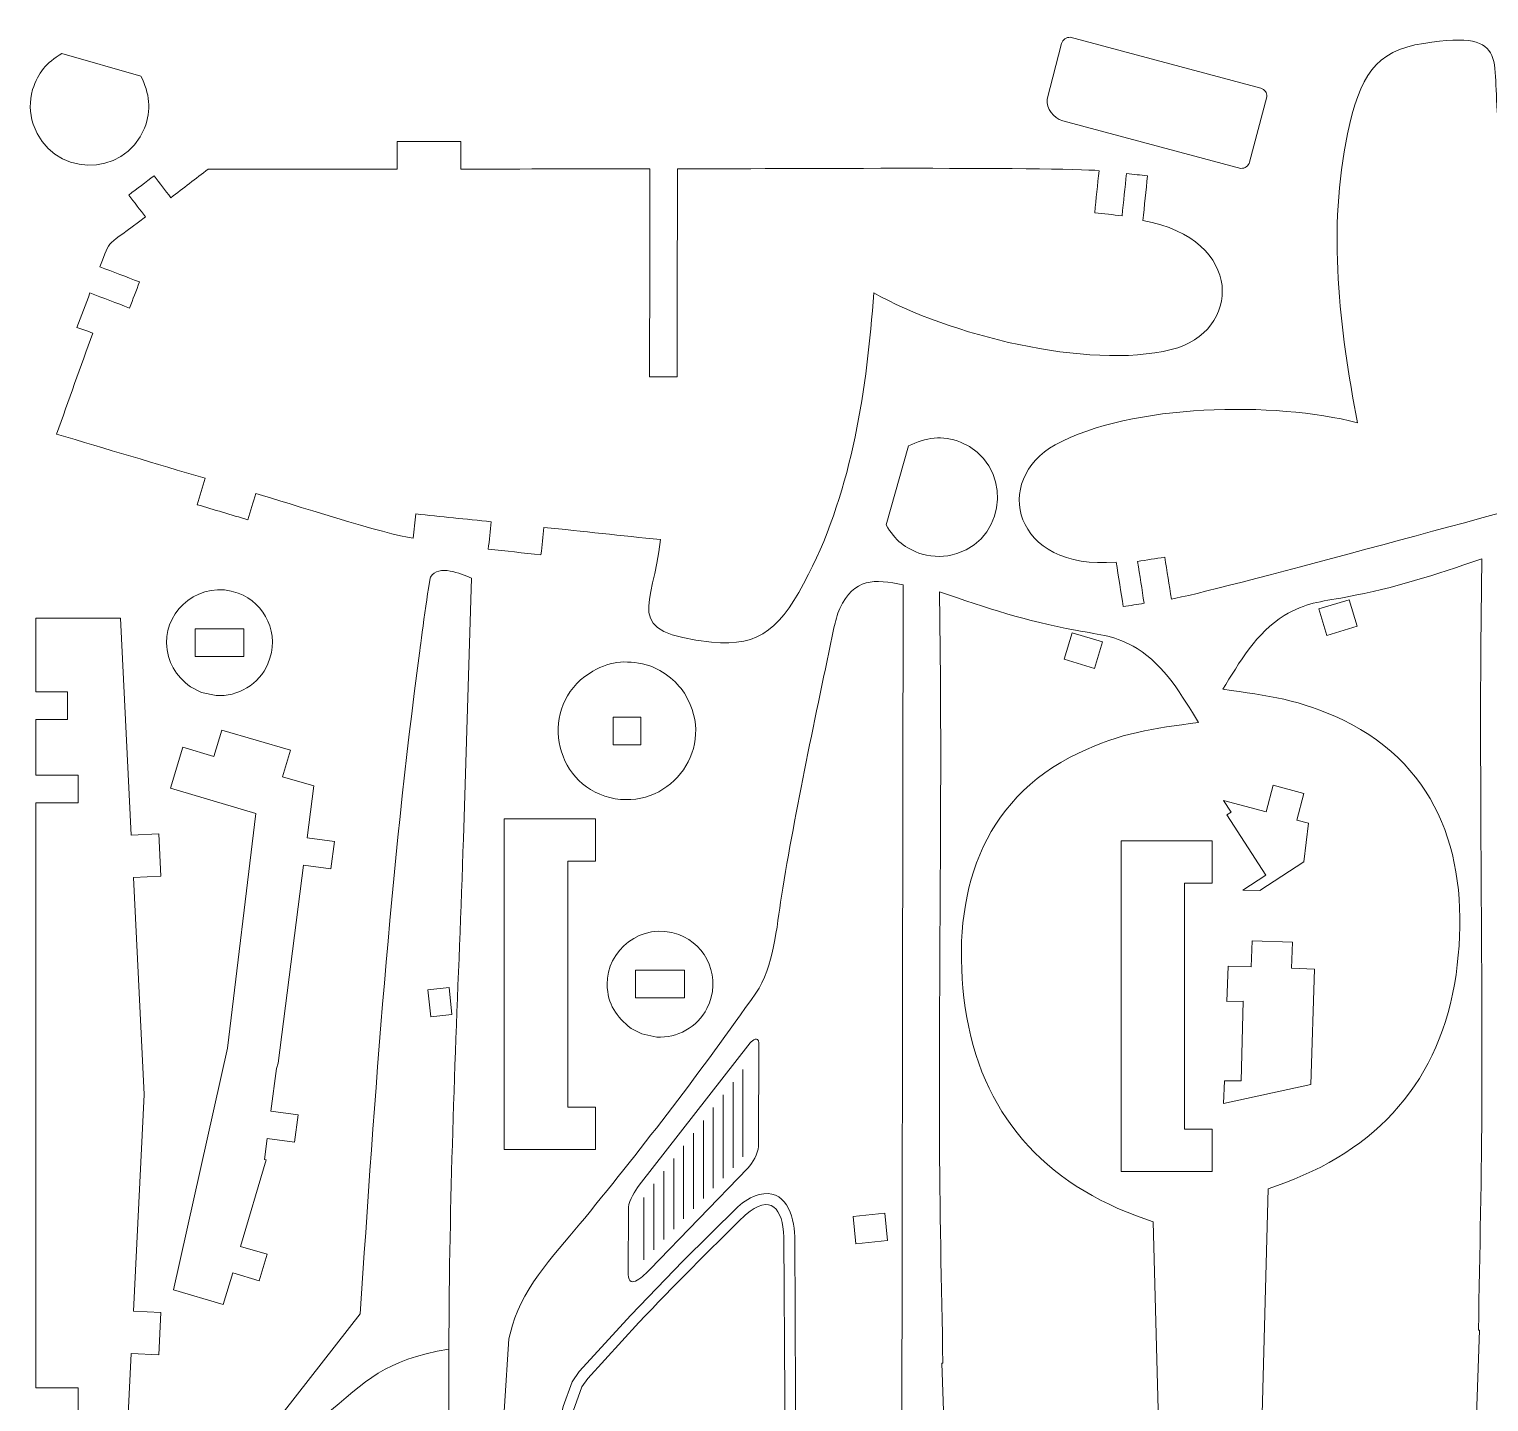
# Model space of a CAD drawing. Header units: centimetres. Extents: x -51 to 93, y -24 to 6.
# Drawn here: x -50.68 to -37.42, y -6.87 to 5.59 of the extents above; entities that cross this region are included whole.
import ezdxf

# ---------------------------------------------------------------- set-up
doc = ezdxf.new("R2010")
doc.units = ezdxf.units.CM
doc.header["$MEASUREMENT"] = 0
doc.layers.add('Camada 1', color=7, linetype='Continuous')

msp = doc.modelspace()

# ---------------------------------------------------------------- linework, layer by layer
at = {"layer": 'Camada 1', "color": 250, "lineweight": 9}
for points, knots in [([(-31.70889, 4.18937), (-31.75972, 4.19354), (-31.81055, 4.19772), (-31.86139, 4.2019), (-31.86139, 4.2019), (-31.83482, 4.52563), (-31.80823, 4.84936), (-31.78166, 5.17309), (-31.78166, 5.17309), (-32.25034, 5.18583), (-32.71903, 5.19858), (-33.1877, 5.21132), (-33.1877, 5.21132), (-33.18544, 5.29465), (-33.18318, 5.37798), (-33.18092, 5.46131), (-33.18092, 5.46131), (-33.34117, 5.46568), (-33.50143, 5.47003), (-33.66169, 5.4744), (-33.66169, 5.4744), (-33.66396, 5.39105), (-33.66622, 5.30772), (-33.66848, 5.22439), (-33.66848, 5.22439), (-33.96697, 5.2325), (-34.92627, 5.28266), (-35.15346, 5.24668), (-35.15346, 5.24668), (-35.14193, 5.17383), (-35.13039, 5.10097), (-35.11885, 5.02812), (-35.11885, 5.02812), (-35.34572, 4.99219), (-35.5726, 4.95625), (-35.79947, 4.92032), (-35.79947, 4.92032), (-35.81251, 5.00266), (-35.82556, 5.085), (-35.8386, 5.16734), (-35.8386, 5.16734), (-35.99695, 5.14226), (-36.1553, 5.11718), (-36.31365, 5.0921), (-36.31365, 5.0921), (-36.3006, 5.00976), (-36.28756, 4.92741), (-36.27452, 4.84508), (-36.27452, 4.84508), (-36.62538, 4.78962), (-36.97624, 4.73415), (-37.32709, 4.67869), (-37.32709, 4.67869), (-37.42416, 5.29156), (-37.18631, 5.58513), (-38.01467, 5.45675), (-38.01467, 5.45675), (-38.46119, 5.38754), (-38.59615, 5.15948), (-38.70667, 4.6349), (-38.70667, 4.6349), (-38.88792, 3.77461), (-38.78215, 2.86439), (-38.61643, 2.01377), (-38.61643, 2.01377), (-39.3658, 2.20588), (-40.67225, 2.18937), (-41.36008, 1.81259), (-41.36008, 1.81259), (-41.93544, 1.49742), (-41.75395, 0.66743), (-40.80757, 0.7483), (-40.80757, 0.7483), (-40.78623, 0.61353), (-40.76488, 0.47875), (-40.74353, 0.34397), (-40.74353, 0.34397), (-40.68019, 0.354), (-40.61685, 0.36403), (-40.55351, 0.37406), (-40.55351, 0.37406), (-40.57358, 0.50074), (-40.59364, 0.62742), (-40.6137, 0.7541), (-40.6137, 0.7541), (-40.53137, 0.76714), (-40.44903, 0.78018), (-40.36668, 0.79322), (-40.36668, 0.79322), (-40.34662, 0.66654), (-40.32656, 0.53987), (-40.30649, 0.41319), (-40.30649, 0.41319), (-39.96189, 0.46777), (-37.17351, 1.23649), (-36.60402, 1.38877), (-36.60402, 1.38877), (-36.76599, 1.9967), (-36.92795, 2.60463), (-37.08993, 3.21254), (-37.08993, 3.21254), (-37.00937, 3.23401), (-36.92881, 3.25548), (-36.84826, 3.27694), (-36.84826, 3.27694), (-36.68633, 2.66917), (-36.52441, 2.0614), (-36.36248, 1.45363), (-36.36248, 1.45363), (-35.80995, 1.60196), (-35.25741, 1.75029), (-34.70488, 1.89862), (-34.70488, 1.89862), (-34.68327, 1.8181), (-34.66166, 1.73759), (-34.64003, 1.65707), (-34.64003, 1.65707), (-34.45423, 1.70695), (-34.26843, 1.75683), (-34.08262, 1.80671), (-34.08262, 1.80671), (-34.10423, 1.88723), (-34.12585, 1.96774), (-34.14747, 2.04826), (-34.14747, 2.04826), (-33.59494, 2.19659), (-33.04241, 2.34492), (-32.48988, 2.49325), (-32.48988, 2.49325), (-32.40264, 2.60608), (-32.31539, 2.71891), (-32.22815, 2.83173), (-32.22815, 2.83173), (-32.1622, 2.78073), (-32.09625, 2.72973), (-32.0303, 2.67874), (-32.0303, 2.67874), (-31.97145, 2.75484), (-31.91261, 2.83094), (-31.85377, 2.90703), (-31.85377, 2.90703), (-31.91972, 2.95803), (-31.98567, 3.00902), (-32.05162, 3.06002), (-32.05162, 3.06002), (-31.76688, 3.42825), (-31.79818, 3.31713), (-31.76887, 3.60481), (-31.76887, 3.60481), (-31.89656, 3.61783), (-32.02425, 3.63084), (-32.15193, 3.64385), (-32.15193, 3.64385), (-32.14326, 3.72796), (-32.1343, 3.81244), (-32.1259, 3.89654), (-32.1259, 3.89654), (-31.99832, 3.88338), (-31.87075, 3.87021), (-31.74317, 3.85705), (-31.74317, 3.85705), (-31.73174, 3.96782), (-31.72031, 4.0786), (-31.70889, 4.18937)], [0, 0, 0, 0, 0.02380952, 0.02380952, 0.02380952, 0.02380952, 0.04761905, 0.04761905, 0.04761905, 0.04761905, 0.07142857, 0.07142857, 0.07142857, 0.07142857, 0.0952381, 0.0952381, 0.0952381, 0.0952381, 0.11904762, 0.11904762, 0.11904762, 0.11904762, 0.14285714, 0.14285714, 0.14285714, 0.14285714, 0.16666667, 0.16666667, 0.16666667, 0.16666667, 0.19047619, 0.19047619, 0.19047619, 0.19047619, 0.21428571, 0.21428571, 0.21428571, 0.21428571, 0.23809524, 0.23809524, 0.23809524, 0.23809524, 0.26190476, 0.26190476, 0.26190476, 0.26190476, 0.28571429, 0.28571429, 0.28571429, 0.28571429, 0.30952381, 0.30952381, 0.30952381, 0.30952381, 0.33333333, 0.33333333, 0.33333333, 0.33333333, 0.35714286, 0.35714286, 0.35714286, 0.35714286, 0.38095238, 0.38095238, 0.38095238, 0.38095238, 0.4047619, 0.4047619, 0.4047619, 0.4047619, 0.42857143, 0.42857143, 0.42857143, 0.42857143, 0.45238095, 0.45238095, 0.45238095, 0.45238095, 0.47619048, 0.47619048, 0.47619048, 0.47619048, 0.5, 0.5, 0.5, 0.5, 0.52380952, 0.52380952, 0.52380952, 0.52380952, 0.54761905, 0.54761905, 0.54761905, 0.54761905, 0.57142857, 0.57142857, 0.57142857, 0.57142857, 0.5952381, 0.5952381, 0.5952381, 0.5952381, 0.61904762, 0.61904762, 0.61904762, 0.61904762, 0.64285714, 0.64285714, 0.64285714, 0.64285714, 0.66666667, 0.66666667, 0.66666667, 0.66666667, 0.69047619, 0.69047619, 0.69047619, 0.69047619, 0.71428571, 0.71428571, 0.71428571, 0.71428571, 0.73809524, 0.73809524, 0.73809524, 0.73809524, 0.76190476, 0.76190476, 0.76190476, 0.76190476, 0.78571429, 0.78571429, 0.78571429, 0.78571429, 0.80952381, 0.80952381, 0.80952381, 0.80952381, 0.83333333, 0.83333333, 0.83333333, 0.83333333, 0.85714286, 0.85714286, 0.85714286, 0.85714286, 0.88095238, 0.88095238, 0.88095238, 0.88095238, 0.9047619, 0.9047619, 0.9047619, 0.9047619, 0.92857143, 0.92857143, 0.92857143, 0.92857143, 0.95238095, 0.95238095, 0.95238095, 0.95238095, 1, 1, 1, 1]), ([(-39.49518, 5.04953), (-39.49518, 5.04953), (-41.22519, 5.51146), (-41.22519, 5.51146), (-41.22519, 5.51146), (-41.2612, 5.51361), (-41.29176, 5.49072), (-41.30325, 5.45519), (-41.30325, 5.45519), (-41.30325, 5.45519), (-41.43437, 4.95075), (-41.43437, 4.95075), (-41.43437, 4.95075), (-41.43976, 4.86032), (-41.3819, 4.78059), (-41.29267, 4.75421), (-41.29267, 4.75421), (-41.29267, 4.75421), (-39.67424, 4.32218), (-39.67424, 4.32218), (-39.67424, 4.32218), (-39.63824, 4.32004), (-39.60767, 4.34294), (-39.59617, 4.37845), (-39.59617, 4.37845), (-39.59617, 4.37845), (-39.4389, 4.97147), (-39.4389, 4.97147), (-39.4389, 4.97147), (-39.43662, 5.00993), (-39.45993, 5.0361), (-39.49518, 5.04953)], [0, 0, 0, 0, 0.11111111, 0.11111111, 0.11111111, 0.11111111, 0.22222222, 0.22222222, 0.22222222, 0.22222222, 0.33333333, 0.33333333, 0.33333333, 0.33333333, 0.44444444, 0.44444444, 0.44444444, 0.44444444, 0.55555556, 0.55555556, 0.55555556, 0.55555556, 0.66666667, 0.66666667, 0.66666667, 0.66666667, 0.77777778, 0.77777778, 0.77777778, 0.77777778, 1, 1, 1, 1]), ([(-50.64655, 5.0367), (-50.592, 5.19529), (-50.52488, 5.27874), (-50.38031, 5.36428), (-50.38031, 5.36428), (-50.38031, 5.36428), (-49.66426, 5.15896), (-49.66426, 5.15896), (-49.66426, 5.15896), (-49.58501, 5.00599), (-49.56429, 4.85217), (-49.62992, 4.68794), (-49.62992, 4.68794), (-49.81487, 4.22514), (-50.48552, 4.24448), (-50.64114, 4.72216), (-50.64114, 4.72216), (-50.67746, 4.83365), (-50.67232, 4.92595), (-50.64655, 5.0367)], [0, 0, 0, 0, 0.16666667, 0.16666667, 0.16666667, 0.16666667, 0.33333333, 0.33333333, 0.33333333, 0.33333333, 0.5, 0.5, 0.5, 0.5, 0.66666667, 0.66666667, 0.66666667, 0.66666667, 1, 1, 1, 1]), ([(-50.2446, 2.87866), (-50.19658, 2.86148), (-50.14856, 2.84428), (-50.10054, 2.82709), (-50.10054, 2.82709), (-50.20999, 2.52127), (-50.31946, 2.21545), (-50.42892, 1.90963), (-50.42892, 1.90963), (-49.9795, 1.77602), (-49.53008, 1.6424), (-49.08068, 1.50879), (-49.08068, 1.50879), (-49.10443, 1.42889), (-49.12818, 1.34897), (-49.15194, 1.26907), (-49.15194, 1.26907), (-48.99827, 1.22338), (-48.8446, 1.17769), (-48.69093, 1.132), (-48.69093, 1.132), (-48.66717, 1.21191), (-48.64341, 1.29182), (-48.61966, 1.37173), (-48.61966, 1.37173), (-48.33345, 1.28664), (-47.41982, 0.9899), (-47.19105, 0.96586), (-47.19105, 0.96586), (-47.18334, 1.03922), (-47.17563, 1.11257), (-47.16792, 1.18593), (-47.16792, 1.18593), (-46.93948, 1.16192), (-46.71103, 1.13791), (-46.48258, 1.1139), (-46.48258, 1.1139), (-46.4913, 1.03099), (-46.50001, 0.94808), (-46.50873, 0.86517), (-46.50873, 0.86517), (-46.34928, 0.84841), (-46.18983, 0.83165), (-46.03039, 0.81489), (-46.03039, 0.81489), (-46.02168, 0.8978), (-46.01296, 0.98072), (-46.00425, 1.06362), (-46.00425, 1.06362), (-45.651, 1.02638), (-45.29773, 0.98915), (-44.94448, 0.95191), (-44.94448, 0.95191), (-45.00934, 0.3348), (-45.31507, 0.1128), (-44.4817, 0.02241), (-44.4817, 0.02241), (-44.03249, -0.02631), (-43.8431, 0.15905), (-43.60058, 0.63715), (-43.60058, 0.63715), (-43.20284, 1.42122), (-43.06943, 2.3278), (-43.00934, 3.19233), (-43.00934, 3.19233), (-42.33523, 2.81282), (-41.06902, 2.49063), (-40.30711, 2.67654), (-40.30711, 2.67654), (-39.66979, 2.83206), (-39.63027, 3.68075), (-40.56533, 3.84757), (-40.56533, 3.84757), (-40.55107, 3.98327), (-40.53681, 4.11898), (-40.52254, 4.2547), (-40.52254, 4.2547), (-40.58632, 4.2614), (-40.6501, 4.2681), (-40.71388, 4.27481), (-40.71388, 4.27481), (-40.72728, 4.14725), (-40.74069, 4.0197), (-40.7541, 3.89215), (-40.7541, 3.89215), (-40.837, 3.90086), (-40.91991, 3.90957), (-41.00283, 3.91829), (-41.00283, 3.91829), (-40.98942, 4.04585), (-40.97601, 4.17339), (-40.96261, 4.30095), (-40.96261, 4.30095), (-41.3096, 4.33742), (-44.20192, 4.31658), (-44.79142, 4.31688), (-44.79142, 4.31688), (-44.79231, 3.68774), (-44.79321, 3.05861), (-44.7941, 2.42949), (-44.7941, 2.42949), (-44.87746, 2.4296), (-44.96084, 2.42972), (-45.0442, 2.42983), (-45.0442, 2.42983), (-45.04331, 3.05881), (-45.04241, 3.68778), (-45.04152, 4.31675), (-45.04152, 4.31675), (-45.61361, 4.31648), (-46.18572, 4.31621), (-46.75781, 4.31594), (-46.75781, 4.31594), (-46.75784, 4.39931), (-46.75788, 4.48267), (-46.75793, 4.56604), (-46.75793, 4.56604), (-46.95031, 4.56595), (-47.14269, 4.56586), (-47.33508, 4.56577), (-47.33508, 4.56577), (-47.33504, 4.48239), (-47.33499, 4.39903), (-47.33496, 4.31566), (-47.33496, 4.31566), (-47.90705, 4.31539), (-48.47914, 4.31512), (-49.05124, 4.31485), (-49.05124, 4.31485), (-49.16471, 4.22845), (-49.27818, 4.14204), (-49.39165, 4.05565), (-49.39165, 4.05565), (-49.44216, 4.12197), (-49.49266, 4.18831), (-49.54316, 4.25463), (-49.54316, 4.25463), (-49.6197, 4.19636), (-49.69624, 4.13808), (-49.77277, 4.07981), (-49.77277, 4.07981), (-49.72226, 4.01348), (-49.67176, 3.94716), (-49.62126, 3.88082), (-49.62126, 3.88082), (-49.99159, 3.59884), (-49.9326, 3.69807), (-50.03537, 3.42778), (-50.03537, 3.42778), (-49.9154, 3.38216), (-49.79543, 3.33654), (-49.67546, 3.29093), (-49.67546, 3.29093), (-49.70561, 3.21193), (-49.73613, 3.13264), (-49.76601, 3.05358), (-49.76601, 3.05358), (-49.88583, 3.09932), (-50.00565, 3.14505), (-50.12548, 3.19079), (-50.12548, 3.19079), (-50.16519, 3.08675), (-50.2049, 2.9827), (-50.2446, 2.87866)], [0, 0, 0, 0, 0.02380952, 0.02380952, 0.02380952, 0.02380952, 0.04761905, 0.04761905, 0.04761905, 0.04761905, 0.07142857, 0.07142857, 0.07142857, 0.07142857, 0.0952381, 0.0952381, 0.0952381, 0.0952381, 0.11904762, 0.11904762, 0.11904762, 0.11904762, 0.14285714, 0.14285714, 0.14285714, 0.14285714, 0.16666667, 0.16666667, 0.16666667, 0.16666667, 0.19047619, 0.19047619, 0.19047619, 0.19047619, 0.21428571, 0.21428571, 0.21428571, 0.21428571, 0.23809524, 0.23809524, 0.23809524, 0.23809524, 0.26190476, 0.26190476, 0.26190476, 0.26190476, 0.28571429, 0.28571429, 0.28571429, 0.28571429, 0.30952381, 0.30952381, 0.30952381, 0.30952381, 0.33333333, 0.33333333, 0.33333333, 0.33333333, 0.35714286, 0.35714286, 0.35714286, 0.35714286, 0.38095238, 0.38095238, 0.38095238, 0.38095238, 0.4047619, 0.4047619, 0.4047619, 0.4047619, 0.42857143, 0.42857143, 0.42857143, 0.42857143, 0.45238095, 0.45238095, 0.45238095, 0.45238095, 0.47619048, 0.47619048, 0.47619048, 0.47619048, 0.5, 0.5, 0.5, 0.5, 0.52380952, 0.52380952, 0.52380952, 0.52380952, 0.54761905, 0.54761905, 0.54761905, 0.54761905, 0.57142857, 0.57142857, 0.57142857, 0.57142857, 0.5952381, 0.5952381, 0.5952381, 0.5952381, 0.61904762, 0.61904762, 0.61904762, 0.61904762, 0.64285714, 0.64285714, 0.64285714, 0.64285714, 0.66666667, 0.66666667, 0.66666667, 0.66666667, 0.69047619, 0.69047619, 0.69047619, 0.69047619, 0.71428571, 0.71428571, 0.71428571, 0.71428571, 0.73809524, 0.73809524, 0.73809524, 0.73809524, 0.76190476, 0.76190476, 0.76190476, 0.76190476, 0.78571429, 0.78571429, 0.78571429, 0.78571429, 0.80952381, 0.80952381, 0.80952381, 0.80952381, 0.83333333, 0.83333333, 0.83333333, 0.83333333, 0.85714286, 0.85714286, 0.85714286, 0.85714286, 0.88095238, 0.88095238, 0.88095238, 0.88095238, 0.9047619, 0.9047619, 0.9047619, 0.9047619, 0.92857143, 0.92857143, 0.92857143, 0.92857143, 0.95238095, 0.95238095, 0.95238095, 0.95238095, 1, 1, 1, 1]), ([(-42.56955, 0.81997), (-42.7282, 0.87453), (-42.81156, 0.94163), (-42.89718, 1.0862), (-42.89718, 1.0862), (-42.89718, 1.0862), (-42.69184, 1.80228), (-42.69184, 1.80228), (-42.69184, 1.80228), (-42.53884, 1.88152), (-42.38505, 1.90223), (-42.22079, 1.8366), (-42.22079, 1.8366), (-41.75802, 1.65171), (-41.77739, 0.98089), (-42.25504, 0.82539), (-42.25504, 0.82539), (-42.36651, 0.7891), (-42.45878, 0.79416), (-42.56955, 0.81997)], [0, 0, 0, 0, 0.16666667, 0.16666667, 0.16666667, 0.16666667, 0.33333333, 0.33333333, 0.33333333, 0.33333333, 0.5, 0.5, 0.5, 0.5, 0.66666667, 0.66666667, 0.66666667, 0.66666667, 1, 1, 1, 1]), ([(-47.6715, -6.07504), (-47.54232, -4.12146), (-47.39548, -2.02354), (-47.13368, -0.07706), (-47.13368, -0.07706), (-47.12371, -0.00293), (-47.04556, 0.59331), (-47.03279, 0.61283), (-47.03279, 0.61283), (-46.95621, 0.72988), (-46.76151, 0.64391), (-46.66228, 0.60341), (-46.66228, 0.60341), (-46.66228, 0.60341), (-46.7343, -1.76452), (-46.7343, -1.76452), (-46.7343, -1.76452), (-46.77865, -3.05358), (-46.84136, -4.33735), (-46.85957, -5.62812), (-46.85957, -5.62812), (-46.85957, -5.62812), (-46.86687, -6.39465), (-46.86687, -6.39465), (-46.86687, -6.39465), (-46.86687, -6.39465), (-46.85646, -13.62888), (-46.85646, -13.62888), (-46.85646, -13.62888), (-46.85646, -13.62888), (-46.84252, -23.40685), (-46.84252, -23.40685), (-46.84252, -23.40685), (-47.09953, -23.46472), (-47.29147, -23.4679), (-47.41694, -23.19379), (-47.41694, -23.19379), (-47.46554, -23.08763), (-47.57141, -22.53446), (-47.59766, -22.40786), (-47.59766, -22.40786), (-47.71901, -21.82261), (-47.85215, -21.17219), (-47.94644, -20.58155), (-47.94644, -20.58155), (-47.99062, -20.30482), (-48.01658, -19.9376), (-48.17884, -19.70276), (-48.17884, -19.70276), (-48.67535, -18.99479), (-49.1853, -18.33129), (-49.73307, -17.66099), (-49.73307, -17.66099), (-49.9595, -17.38391), (-50.28904, -17.04818), (-50.38973, -16.68763), (-50.38973, -16.68763), (-50.38973, -16.68763), (-50.42196, -16.56487), (-50.42196, -16.56487), (-50.42196, -16.56487), (-50.42196, -16.56487), (-50.5403, -14.73018), (-50.5403, -14.73018), (-50.5403, -14.73018), (-50.5403, -14.73018), (-50.59304, -13.9681), (-50.59304, -13.9681), (-50.59304, -13.9681), (-50.61697, -13.52691), (-50.63353, -13.05558), (-50.63682, -12.61396), (-50.63682, -12.61396), (-50.63682, -12.61396), (-50.63714, -9.95293), (-50.63714, -9.95293), (-50.63714, -9.95293), (-50.63317, -9.92194), (-50.62093, -9.86381), (-50.60369, -9.83653), (-50.60369, -9.83653), (-50.60369, -9.83653), (-50.30133, -9.44456), (-50.30133, -9.44456), (-50.30133, -9.44456), (-50.30133, -9.44456), (-47.6715, -6.07504), (-47.6715, -6.07504)], [0, 0, 0, 0, 0.04347826, 0.04347826, 0.04347826, 0.04347826, 0.08695652, 0.08695652, 0.08695652, 0.08695652, 0.13043478, 0.13043478, 0.13043478, 0.13043478, 0.17391304, 0.17391304, 0.17391304, 0.17391304, 0.2173913, 0.2173913, 0.2173913, 0.2173913, 0.26086957, 0.26086957, 0.26086957, 0.26086957, 0.30434783, 0.30434783, 0.30434783, 0.30434783, 0.34782609, 0.34782609, 0.34782609, 0.34782609, 0.39130435, 0.39130435, 0.39130435, 0.39130435, 0.43478261, 0.43478261, 0.43478261, 0.43478261, 0.47826087, 0.47826087, 0.47826087, 0.47826087, 0.52173913, 0.52173913, 0.52173913, 0.52173913, 0.56521739, 0.56521739, 0.56521739, 0.56521739, 0.60869565, 0.60869565, 0.60869565, 0.60869565, 0.65217391, 0.65217391, 0.65217391, 0.65217391, 0.69565217, 0.69565217, 0.69565217, 0.69565217, 0.73913043, 0.73913043, 0.73913043, 0.73913043, 0.7826087, 0.7826087, 0.7826087, 0.7826087, 0.82608696, 0.82608696, 0.82608696, 0.82608696, 0.86956522, 0.86956522, 0.86956522, 0.86956522, 0.91304348, 0.91304348, 0.91304348, 0.91304348, 1, 1, 1, 1]), ([(-37.51003, -6.22313), (-37.51003, -6.22313), (-37.51841, -6.22284), (-37.51841, -6.22284), (-37.51841, -6.22284), (-37.50546, -5.51545), (-37.48921, -4.81267), (-37.48721, -4.10528), (-37.48721, -4.10528), (-37.48338, -2.74361), (-37.50509, -1.37851), (-37.49637, -0.0171), (-37.49637, -0.0171), (-37.49637, -0.0171), (-37.48872, 0.77817), (-37.48872, 0.77817), (-37.48872, 0.77817), (-37.93046, 0.62457), (-38.26043, 0.5185), (-38.72338, 0.43017), (-38.72338, 0.43017), (-38.96697, 0.38369), (-39.0777, 0.38463), (-39.28189, 0.26267), (-39.28189, 0.26267), (-39.5306, 0.11409), (-39.69273, -0.16956), (-39.83985, -0.40656), (-39.83985, -0.40656), (-39.42322, -0.46418), (-39.13835, -0.49786), (-38.7503, -0.68477), (-38.7503, -0.68477), (-37.85305, -1.11697), (-37.60163, -1.97198), (-37.71003, -2.90787), (-37.71003, -2.90787), (-37.82238, -3.87793), (-38.36156, -4.54586), (-39.27517, -4.88521), (-39.27517, -4.88521), (-39.27517, -4.88521), (-39.42646, -4.94058), (-39.42646, -4.94058), (-39.42646, -4.94058), (-39.42646, -4.94058), (-39.70821, -15.49917), (-39.70821, -15.49917), (-39.70821, -15.49917), (-39.41656, -15.61053), (-39.25353, -15.66843), (-39.00234, -15.86834), (-39.00234, -15.86834), (-38.31609, -16.41452), (-38.1607, -17.31157), (-38.30238, -18.13689), (-38.30238, -18.13689), (-38.43305, -18.89809), (-38.84555, -19.35961), (-39.55977, -19.6379), (-39.55977, -19.6379), (-39.55977, -19.6379), (-39.71856, -19.69883), (-39.71856, -19.69883), (-39.71856, -19.69883), (-39.71856, -19.69883), (-39.67932, -22.76459), (-39.67932, -22.76459), (-39.67932, -22.76459), (-39.67932, -22.76459), (-38.10375, -23.22509), (-38.10375, -23.22509), (-38.10375, -23.22509), (-38.10375, -23.22509), (-37.51003, -6.22313), (-37.51003, -6.22313)], [0, 0, 0, 0, 0.05, 0.05, 0.05, 0.05, 0.1, 0.1, 0.1, 0.1, 0.15, 0.15, 0.15, 0.15, 0.2, 0.2, 0.2, 0.2, 0.25, 0.25, 0.25, 0.25, 0.3, 0.3, 0.3, 0.3, 0.35, 0.35, 0.35, 0.35, 0.4, 0.4, 0.4, 0.4, 0.45, 0.45, 0.45, 0.45, 0.5, 0.5, 0.5, 0.5, 0.55, 0.55, 0.55, 0.55, 0.6, 0.6, 0.6, 0.6, 0.65, 0.65, 0.65, 0.65, 0.7, 0.7, 0.7, 0.7, 0.75, 0.75, 0.75, 0.75, 0.8, 0.8, 0.8, 0.8, 0.85, 0.85, 0.85, 0.85, 0.9, 0.9, 0.9, 0.9, 1, 1, 1, 1]), ([(-49.21278, -0.38502), (-49.34653, -0.27636), (-49.42537, -0.16803), (-49.43007, 0.01644), (-49.43007, 0.01644), (-49.43767, 0.31474), (-49.12123, 0.59192), (-48.77857, 0.46682), (-48.77857, 0.46682), (-48.53575, 0.37817), (-48.39539, 0.09175), (-48.50951, -0.17389), (-48.50951, -0.17389), (-48.59052, -0.36246), (-48.78394, -0.4749), (-48.97837, -0.46312), (-48.97837, -0.46312), (-48.97837, -0.46312), (-49.11346, -0.43488), (-49.11346, -0.43488), (-49.11346, -0.43488), (-49.11346, -0.43488), (-49.21278, -0.38502), (-49.21278, -0.38502)], [0, 0, 0, 0, 0.14285714, 0.14285714, 0.14285714, 0.14285714, 0.28571429, 0.28571429, 0.28571429, 0.28571429, 0.42857143, 0.42857143, 0.42857143, 0.42857143, 0.57142857, 0.57142857, 0.57142857, 0.57142857, 0.71428571, 0.71428571, 0.71428571, 0.71428571, 1, 1, 1, 1]), ([(-43.36985, 0.15027), (-43.5333, -0.62803), (-43.72084, -1.49774), (-43.84648, -2.28478), (-43.84648, -2.28478), (-43.89068, -2.56166), (-43.91656, -2.92864), (-44.07888, -3.16358), (-44.07888, -3.16358), (-44.5753, -3.87143), (-45.08543, -4.53518), (-45.63308, -5.20534), (-45.63308, -5.20534), (-45.85901, -5.48181), (-46.18919, -5.81826), (-46.28977, -6.1787), (-46.28977, -6.1787), (-46.28977, -6.1787), (-46.32197, -6.30146), (-46.32197, -6.30146), (-46.32197, -6.30146), (-46.32197, -6.30146), (-46.44034, -8.13615), (-46.44034, -8.13615), (-46.44034, -8.13615), (-46.44034, -8.13615), (-46.49308, -8.89823), (-46.49308, -8.89823), (-46.49308, -8.89823), (-46.517, -9.33933), (-46.53354, -9.81084), (-46.53686, -10.25237), (-46.53686, -10.25237), (-46.53686, -10.25237), (-46.53717, -12.9134), (-46.53717, -12.9134), (-46.53717, -12.9134), (-46.5332, -12.94441), (-46.52095, -13.00251), (-46.50372, -13.02983), (-46.50372, -13.02983), (-46.50372, -13.02983), (-46.20137, -13.42177), (-46.20137, -13.42177), (-46.20137, -13.42177), (-46.20137, -13.42177), (-43.57154, -16.79132), (-43.57154, -16.79132), (-43.57154, -16.79132), (-43.57154, -16.79132), (-43.57106, -16.78996), (-43.57106, -16.78996), (-43.57106, -16.78996), (-43.45604, -18.63453), (-43.30839, -20.60233), (-43.07837, -22.44157), (-43.07837, -22.44157), (-43.05951, -22.59241), (-42.94841, -23.45519), (-42.93276, -23.47916), (-42.93276, -23.47916), (-42.85631, -23.59626), (-42.66136, -23.51022), (-42.56225, -23.46974), (-42.56225, -23.46974), (-42.56225, -23.46974), (-42.6343, -21.10184), (-42.6343, -21.10184), (-42.6343, -21.10184), (-42.67865, -19.81305), (-42.74139, -18.5287), (-42.75957, -17.23821), (-42.75957, -17.23821), (-42.75957, -17.23821), (-42.76684, -16.47171), (-42.76684, -16.47171), (-42.76684, -16.47171), (-42.76684, -16.47171), (-42.75646, -9.23745), (-42.75646, -9.23745), (-42.75646, -9.23745), (-42.75646, -9.23745), (-42.74251, 0.54052), (-42.74251, 0.54052), (-42.74251, 0.54052), (-42.99936, 0.59835), (-43.19152, 0.60159), (-43.31694, 0.32746), (-43.31694, 0.32746), (-43.34266, 0.27124), (-43.35436, 0.20984), (-43.36985, 0.15027)], [0, 0, 0, 0, 0.04166667, 0.04166667, 0.04166667, 0.04166667, 0.08333333, 0.08333333, 0.08333333, 0.08333333, 0.125, 0.125, 0.125, 0.125, 0.16666667, 0.16666667, 0.16666667, 0.16666667, 0.20833333, 0.20833333, 0.20833333, 0.20833333, 0.25, 0.25, 0.25, 0.25, 0.29166667, 0.29166667, 0.29166667, 0.29166667, 0.33333333, 0.33333333, 0.33333333, 0.33333333, 0.375, 0.375, 0.375, 0.375, 0.41666667, 0.41666667, 0.41666667, 0.41666667, 0.45833333, 0.45833333, 0.45833333, 0.45833333, 0.5, 0.5, 0.5, 0.5, 0.54166667, 0.54166667, 0.54166667, 0.54166667, 0.58333333, 0.58333333, 0.58333333, 0.58333333, 0.625, 0.625, 0.625, 0.625, 0.66666667, 0.66666667, 0.66666667, 0.66666667, 0.70833333, 0.70833333, 0.70833333, 0.70833333, 0.75, 0.75, 0.75, 0.75, 0.79166667, 0.79166667, 0.79166667, 0.79166667, 0.83333333, 0.83333333, 0.83333333, 0.83333333, 0.875, 0.875, 0.875, 0.875, 0.91666667, 0.91666667, 0.91666667, 0.91666667, 1, 1, 1, 1]), ([(-42.38941, -6.52314), (-42.38941, -6.52314), (-42.38099, -6.52285), (-42.38099, -6.52285), (-42.38099, -6.52285), (-42.39395, -5.81553), (-42.41022, -5.11261), (-42.41222, -4.40529), (-42.41222, -4.40529), (-42.41606, -3.04366), (-42.39432, -1.67853), (-42.40303, -0.31712), (-42.40303, -0.31712), (-42.40303, -0.31712), (-42.4107, 0.47816), (-42.4107, 0.47816), (-42.4107, 0.47816), (-41.96879, 0.32454), (-41.63917, 0.21854), (-41.17603, 0.13016), (-41.17603, 0.13016), (-40.9324, 0.08367), (-40.82177, 0.08464), (-40.61752, -0.03734), (-40.61752, -0.03734), (-40.36884, -0.18587), (-40.20666, -0.46964), (-40.05956, -0.70657), (-40.05956, -0.70657), (-40.47626, -0.7642), (-40.76098, -0.79783), (-41.14911, -0.98478), (-41.14911, -0.98478), (-42.0463, -1.41693), (-42.29784, -2.27204), (-42.18941, -3.20788), (-42.18941, -3.20788), (-42.07707, -4.1774), (-41.53753, -4.84619), (-40.62424, -5.18519), (-40.62424, -5.18519), (-40.62424, -5.18519), (-40.47294, -5.24059), (-40.47294, -5.24059), (-40.47294, -5.24059), (-40.47294, -5.24059), (-40.19119, -15.79919), (-40.19119, -15.79919), (-40.19119, -15.79919), (-40.48279, -15.91048), (-40.64597, -15.9685), (-40.89707, -16.16835), (-40.89707, -16.16835), (-41.58314, -16.71437), (-41.73891, -17.61174), (-41.59706, -18.4369), (-41.59706, -18.4369), (-41.46619, -19.1982), (-41.05403, -19.6595), (-40.33966, -19.93792), (-40.33966, -19.93792), (-40.33966, -19.93792), (-40.18085, -19.99884), (-40.18085, -19.99884), (-40.18085, -19.99884), (-40.18085, -19.99884), (-40.22009, -23.0646), (-40.22009, -23.0646), (-40.22009, -23.0646), (-40.22009, -23.0646), (-41.79569, -23.52507), (-41.79569, -23.52507), (-41.79569, -23.52507), (-41.79569, -23.52507), (-42.38941, -6.52314), (-42.38941, -6.52314)], [0, 0, 0, 0, 0.05, 0.05, 0.05, 0.05, 0.1, 0.1, 0.1, 0.1, 0.15, 0.15, 0.15, 0.15, 0.2, 0.2, 0.2, 0.2, 0.25, 0.25, 0.25, 0.25, 0.3, 0.3, 0.3, 0.3, 0.35, 0.35, 0.35, 0.35, 0.4, 0.4, 0.4, 0.4, 0.45, 0.45, 0.45, 0.45, 0.5, 0.5, 0.5, 0.5, 0.55, 0.55, 0.55, 0.55, 0.6, 0.6, 0.6, 0.6, 0.65, 0.65, 0.65, 0.65, 0.7, 0.7, 0.7, 0.7, 0.75, 0.75, 0.75, 0.75, 0.8, 0.8, 0.8, 0.8, 0.85, 0.85, 0.85, 0.85, 0.9, 0.9, 0.9, 0.9, 1, 1, 1, 1]), ([(-38.96766, 0.32311), (-38.96766, 0.32311), (-38.69108, 0.40563), (-38.69108, 0.40563), (-38.69108, 0.40563), (-38.69108, 0.40563), (-38.6196, 0.16571), (-38.6196, 0.16571), (-38.6196, 0.16571), (-38.6196, 0.16571), (-38.89613, 0.08318), (-38.89613, 0.08318), (-38.89613, 0.08318), (-38.89613, 0.08318), (-38.96766, 0.32311), (-38.96766, 0.32311)], [0, 0, 0, 0, 0.2, 0.2, 0.2, 0.2, 0.4, 0.4, 0.4, 0.4, 0.6, 0.6, 0.6, 0.6, 1, 1, 1, 1]), ([(-50.23282, -6.99797), (-50.23282, -6.99797), (-50.61757, -6.99797), (-50.61757, -6.99797), (-50.61757, -6.99797), (-50.61757, -6.99797), (-50.61757, -7.45785), (-50.61757, -7.45785), (-50.61757, -7.45785), (-50.61757, -7.45785), (-50.3302, -7.45785), (-50.3302, -7.45785), (-50.3302, -7.45785), (-50.3302, -7.45785), (-50.3302, -7.70794), (-50.3302, -7.70794), (-50.3302, -7.70794), (-50.3302, -7.70794), (-50.61757, -7.70794), (-50.61757, -7.70794), (-50.61757, -7.70794), (-50.61757, -7.70794), (-50.61757, -8.4043), (-50.61757, -8.4043), (-50.61757, -8.4043), (-50.61757, -8.4043), (-49.84807, -8.4043), (-49.84807, -8.4043), (-49.84807, -8.4043), (-49.84807, -8.4043), (-49.75064, -6.43587), (-49.75064, -6.43587), (-49.75064, -6.43587), (-49.75064, -6.43587), (-49.50086, -6.44822), (-49.50086, -6.44822), (-49.50086, -6.44822), (-49.50086, -6.44822), (-49.48184, -6.06395), (-49.48184, -6.06395), (-49.48184, -6.06395), (-49.48184, -6.06395), (-49.73164, -6.0516), (-49.73164, -6.0516), (-49.73164, -6.0516), (-49.73164, -6.0516), (-49.63421, -4.08317), (-49.63421, -4.08317), (-49.63421, -4.08317), (-49.63421, -4.08317), (-49.73164, -2.11476), (-49.73164, -2.11476), (-49.73164, -2.11476), (-49.73164, -2.11476), (-49.48184, -2.10238), (-49.48184, -2.10238), (-49.48184, -2.10238), (-49.48184, -2.10238), (-49.50086, -1.71812), (-49.50086, -1.71812), (-49.50086, -1.71812), (-49.50086, -1.71812), (-49.75064, -1.73047), (-49.75064, -1.73047), (-49.75064, -1.73047), (-49.75064, -1.73047), (-49.84807, 0.23794), (-49.84807, 0.23794), (-49.84807, 0.23794), (-49.84807, 0.23794), (-50.61757, 0.23794), (-50.61757, 0.23794), (-50.61757, 0.23794), (-50.61757, 0.23794), (-50.61757, -0.42924), (-50.61757, -0.42924), (-50.61757, -0.42924), (-50.61757, -0.42924), (-50.33017, -0.42924), (-50.33017, -0.42924), (-50.33017, -0.42924), (-50.33017, -0.42924), (-50.33017, -0.67933), (-50.33017, -0.67933), (-50.33017, -0.67933), (-50.33017, -0.67933), (-50.61757, -0.67933), (-50.61757, -0.67933), (-50.61757, -0.67933), (-50.61757, -0.67933), (-50.61757, -1.18673), (-50.61757, -1.18673), (-50.61757, -1.18673), (-50.61757, -1.18673), (-50.23282, -1.18673), (-50.23282, -1.18673), (-50.23282, -1.18673), (-50.23282, -1.18673), (-50.23282, -1.43682), (-50.23282, -1.43682), (-50.23282, -1.43682), (-50.23282, -1.43682), (-50.61757, -1.43682), (-50.61757, -1.43682), (-50.61757, -1.43682), (-50.61757, -1.43682), (-50.61757, -6.74788), (-50.61757, -6.74788), (-50.61757, -6.74788), (-50.61757, -6.74788), (-50.23282, -6.74788), (-50.23282, -6.74788), (-50.23282, -6.74788), (-50.23282, -6.74788), (-50.23282, -6.99797), (-50.23282, -6.99797)], [0, 0, 0, 0, 0.03333333, 0.03333333, 0.03333333, 0.03333333, 0.06666667, 0.06666667, 0.06666667, 0.06666667, 0.1, 0.1, 0.1, 0.1, 0.13333333, 0.13333333, 0.13333333, 0.13333333, 0.16666667, 0.16666667, 0.16666667, 0.16666667, 0.2, 0.2, 0.2, 0.2, 0.23333333, 0.23333333, 0.23333333, 0.23333333, 0.26666667, 0.26666667, 0.26666667, 0.26666667, 0.3, 0.3, 0.3, 0.3, 0.33333333, 0.33333333, 0.33333333, 0.33333333, 0.36666667, 0.36666667, 0.36666667, 0.36666667, 0.4, 0.4, 0.4, 0.4, 0.43333333, 0.43333333, 0.43333333, 0.43333333, 0.46666667, 0.46666667, 0.46666667, 0.46666667, 0.5, 0.5, 0.5, 0.5, 0.53333333, 0.53333333, 0.53333333, 0.53333333, 0.56666667, 0.56666667, 0.56666667, 0.56666667, 0.6, 0.6, 0.6, 0.6, 0.63333333, 0.63333333, 0.63333333, 0.63333333, 0.66666667, 0.66666667, 0.66666667, 0.66666667, 0.7, 0.7, 0.7, 0.7, 0.73333333, 0.73333333, 0.73333333, 0.73333333, 0.76666667, 0.76666667, 0.76666667, 0.76666667, 0.8, 0.8, 0.8, 0.8, 0.83333333, 0.83333333, 0.83333333, 0.83333333, 0.86666667, 0.86666667, 0.86666667, 0.86666667, 0.9, 0.9, 0.9, 0.9, 0.93333333, 0.93333333, 0.93333333, 0.93333333, 1, 1, 1, 1]), ([(-48.727, 0.14308), (-48.727, 0.14308), (-49.17071, 0.14308), (-49.17071, 0.14308), (-49.17071, 0.14308), (-49.17071, 0.14308), (-49.17071, -0.10826), (-49.17071, -0.10826), (-49.17071, -0.10826), (-49.17071, -0.10826), (-48.727, -0.10826), (-48.727, -0.10826), (-48.727, -0.10826), (-48.727, -0.10826), (-48.727, 0.14308), (-48.727, 0.14308)], [0, 0, 0, 0, 0.2, 0.2, 0.2, 0.2, 0.4, 0.4, 0.4, 0.4, 0.6, 0.6, 0.6, 0.6, 1, 1, 1, 1]), ([(-40.93174, 0.0231), (-40.93174, 0.0231), (-41.20833, 0.10562), (-41.20833, 0.10562), (-41.20833, 0.10562), (-41.20833, 0.10562), (-41.27981, -0.13431), (-41.27981, -0.13431), (-41.27981, -0.13431), (-41.27981, -0.13431), (-41.00328, -0.21681), (-41.00328, -0.21681), (-41.00328, -0.21681), (-41.00328, -0.21681), (-40.93174, 0.0231), (-40.93174, 0.0231)], [0, 0, 0, 0, 0.2, 0.2, 0.2, 0.2, 0.4, 0.4, 0.4, 0.4, 0.6, 0.6, 0.6, 0.6, 1, 1, 1, 1]), ([(-44.72742, -0.44221), (-44.79718, -0.33101), (-44.94551, -0.21564), (-45.07386, -0.18436), (-45.07386, -0.18436), (-45.26902, -0.1368), (-45.41697, -0.14949), (-45.59079, -0.26149), (-45.59079, -0.26149), (-46.05172, -0.55847), (-45.92239, -1.262), (-45.40413, -1.38915), (-45.40413, -1.38915), (-44.88476, -1.51657), (-44.45054, -0.97782), (-44.69559, -0.49954), (-44.69559, -0.49954), (-44.69559, -0.49954), (-44.72742, -0.44221), (-44.72742, -0.44221)], [0, 0, 0, 0, 0.16666667, 0.16666667, 0.16666667, 0.16666667, 0.33333333, 0.33333333, 0.33333333, 0.33333333, 0.5, 0.5, 0.5, 0.5, 0.66666667, 0.66666667, 0.66666667, 0.66666667, 1, 1, 1, 1]), ([(-45.37641, -0.90922), (-45.37641, -0.90922), (-45.12506, -0.90922), (-45.12506, -0.90922), (-45.12506, -0.90922), (-45.12506, -0.90922), (-45.12506, -0.65787), (-45.12506, -0.65787), (-45.12506, -0.65787), (-45.12506, -0.65787), (-45.37641, -0.65787), (-45.37641, -0.65787), (-45.37641, -0.65787), (-45.37641, -0.65787), (-45.37641, -0.90922), (-45.37641, -0.90922)], [0, 0, 0, 0, 0.2, 0.2, 0.2, 0.2, 0.4, 0.4, 0.4, 0.4, 0.6, 0.6, 0.6, 0.6, 1, 1, 1, 1]), ([(-48.82921, -5.70297), (-48.82921, -5.70297), (-48.9153, -5.99051), (-48.9153, -5.99051), (-48.9153, -5.99051), (-48.9153, -5.99051), (-49.36595, -5.85745), (-49.36595, -5.85745), (-49.36595, -5.85745), (-49.36595, -5.85745), (-48.87764, -3.66297), (-48.87764, -3.66297), (-48.87764, -3.66297), (-48.87764, -3.66297), (-48.62038, -1.53299), (-48.62038, -1.53299), (-48.62038, -1.53299), (-48.62038, -1.53299), (-49.39323, -1.3048), (-49.39323, -1.3048), (-49.39323, -1.3048), (-49.39323, -1.3048), (-49.28319, -0.93213), (-49.28319, -0.93213), (-49.28319, -0.93213), (-49.28319, -0.93213), (-49.00014, -1.0157), (-49.00014, -1.0157), (-49.00014, -1.0157), (-49.00014, -1.0157), (-48.92932, -0.77585), (-48.92932, -0.77585), (-48.92932, -0.77585), (-48.92932, -0.77585), (-48.30587, -0.95993), (-48.30587, -0.95993), (-48.30587, -0.95993), (-48.30587, -0.95993), (-48.37669, -1.19978), (-48.37669, -1.19978), (-48.37669, -1.19978), (-48.37669, -1.19978), (-48.09361, -1.28336), (-48.09361, -1.28336), (-48.09361, -1.28336), (-48.09361, -1.28336), (-48.15422, -1.75577), (-48.15422, -1.75577), (-48.15422, -1.75577), (-48.15422, -1.75577), (-47.90619, -1.78761), (-47.90619, -1.78761), (-47.90619, -1.78761), (-47.90619, -1.78761), (-47.93801, -2.03567), (-47.93801, -2.03567), (-47.93801, -2.03567), (-47.93801, -2.03567), (-48.18606, -2.00383), (-48.18606, -2.00383), (-48.18606, -2.00383), (-48.18606, -2.00383), (-48.4164, -3.79915), (-48.4164, -3.79915), (-48.4164, -3.79915), (-48.4164, -3.79915), (-48.43121, -3.84932), (-48.43121, -3.84932), (-48.43121, -3.84932), (-48.43121, -3.84932), (-48.48237, -4.23533), (-48.48237, -4.23533), (-48.48237, -4.23533), (-48.48237, -4.23533), (-48.23446, -4.26819), (-48.23446, -4.26819), (-48.23446, -4.26819), (-48.23446, -4.26819), (-48.2673, -4.51611), (-48.2673, -4.51611), (-48.2673, -4.51611), (-48.2673, -4.51611), (-48.51523, -4.48324), (-48.51523, -4.48324), (-48.51523, -4.48324), (-48.51523, -4.48324), (-48.54049, -4.67393), (-48.54049, -4.67393), (-48.54049, -4.67393), (-48.54049, -4.67393), (-48.52659, -4.67803), (-48.52659, -4.67803), (-48.52659, -4.67803), (-48.52659, -4.67803), (-48.75839, -5.46312), (-48.75839, -5.46312), (-48.75839, -5.46312), (-48.75839, -5.46312), (-48.51734, -5.53429), (-48.51734, -5.53429), (-48.51734, -5.53429), (-48.51734, -5.53429), (-48.58816, -5.77414), (-48.58816, -5.77414), (-48.58816, -5.77414), (-48.58816, -5.77414), (-48.82921, -5.70297), (-48.82921, -5.70297)], [0, 0, 0, 0, 0.03571429, 0.03571429, 0.03571429, 0.03571429, 0.07142857, 0.07142857, 0.07142857, 0.07142857, 0.10714286, 0.10714286, 0.10714286, 0.10714286, 0.14285714, 0.14285714, 0.14285714, 0.14285714, 0.17857143, 0.17857143, 0.17857143, 0.17857143, 0.21428571, 0.21428571, 0.21428571, 0.21428571, 0.25, 0.25, 0.25, 0.25, 0.28571429, 0.28571429, 0.28571429, 0.28571429, 0.32142857, 0.32142857, 0.32142857, 0.32142857, 0.35714286, 0.35714286, 0.35714286, 0.35714286, 0.39285714, 0.39285714, 0.39285714, 0.39285714, 0.42857143, 0.42857143, 0.42857143, 0.42857143, 0.46428571, 0.46428571, 0.46428571, 0.46428571, 0.5, 0.5, 0.5, 0.5, 0.53571429, 0.53571429, 0.53571429, 0.53571429, 0.57142857, 0.57142857, 0.57142857, 0.57142857, 0.60714286, 0.60714286, 0.60714286, 0.60714286, 0.64285714, 0.64285714, 0.64285714, 0.64285714, 0.67857143, 0.67857143, 0.67857143, 0.67857143, 0.71428571, 0.71428571, 0.71428571, 0.71428571, 0.75, 0.75, 0.75, 0.75, 0.78571429, 0.78571429, 0.78571429, 0.78571429, 0.82142857, 0.82142857, 0.82142857, 0.82142857, 0.85714286, 0.85714286, 0.85714286, 0.85714286, 0.89285714, 0.89285714, 0.89285714, 0.89285714, 0.92857143, 0.92857143, 0.92857143, 0.92857143, 1, 1, 1, 1]), ([(-39.76308, -1.52214), (-39.76308, -1.52214), (-39.80179, -1.54728), (-39.80179, -1.54728), (-39.80179, -1.54728), (-39.80179, -1.54728), (-39.44795, -2.09214), (-39.44795, -2.09214), (-39.44795, -2.09214), (-39.44795, -2.09214), (-39.65767, -2.22833), (-39.65767, -2.22833), (-39.65767, -2.22833), (-39.65767, -2.22833), (-39.5039, -2.23401), (-39.5039, -2.23401), (-39.5039, -2.23401), (-39.5039, -2.23401), (-39.10271, -1.97348), (-39.10271, -1.97348), (-39.10271, -1.97348), (-39.10271, -1.97348), (-39.05997, -1.62258), (-39.05997, -1.62258), (-39.05997, -1.62258), (-39.05997, -1.62258), (-39.16733, -1.59385), (-39.16733, -1.59385), (-39.16733, -1.59385), (-39.16733, -1.59385), (-39.10264, -1.35226), (-39.10264, -1.35226), (-39.10264, -1.35226), (-39.10264, -1.35226), (-39.38137, -1.27766), (-39.38137, -1.27766), (-39.38137, -1.27766), (-39.38137, -1.27766), (-39.44605, -1.5192), (-39.44605, -1.5192), (-39.44605, -1.5192), (-39.44605, -1.5192), (-39.8321, -1.41586), (-39.8321, -1.41586), (-39.8321, -1.41586), (-39.8321, -1.41586), (-39.76308, -1.52214), (-39.76308, -1.52214)], [0, 0, 0, 0, 0.07692308, 0.07692308, 0.07692308, 0.07692308, 0.15384615, 0.15384615, 0.15384615, 0.15384615, 0.23076923, 0.23076923, 0.23076923, 0.23076923, 0.30769231, 0.30769231, 0.30769231, 0.30769231, 0.38461538, 0.38461538, 0.38461538, 0.38461538, 0.46153846, 0.46153846, 0.46153846, 0.46153846, 0.53846154, 0.53846154, 0.53846154, 0.53846154, 0.61538462, 0.61538462, 0.61538462, 0.61538462, 0.69230769, 0.69230769, 0.69230769, 0.69230769, 0.76923077, 0.76923077, 0.76923077, 0.76923077, 0.84615385, 0.84615385, 0.84615385, 0.84615385, 1, 1, 1, 1]), ([(-45.53611, -1.96742), (-45.53611, -1.96742), (-45.7862, -1.96742), (-45.7862, -1.96742), (-45.7862, -1.96742), (-45.7862, -1.96742), (-45.7862, -4.19895), (-45.7862, -4.19895), (-45.7862, -4.19895), (-45.7862, -4.19895), (-45.53611, -4.19895), (-45.53611, -4.19895), (-45.53611, -4.19895), (-45.53611, -4.19895), (-45.53611, -4.5837), (-45.53611, -4.5837), (-45.53611, -4.5837), (-45.53611, -4.5837), (-46.36331, -4.5837), (-46.36331, -4.5837), (-46.36331, -4.5837), (-46.36331, -4.5837), (-46.36331, -1.58267), (-46.36331, -1.58267), (-46.36331, -1.58267), (-46.36331, -1.58267), (-45.53611, -1.58267), (-45.53611, -1.58267), (-45.53611, -1.58267), (-45.53611, -1.58267), (-45.53611, -1.96742), (-45.53611, -1.96742)], [0, 0, 0, 0, 0.11111111, 0.11111111, 0.11111111, 0.11111111, 0.22222222, 0.22222222, 0.22222222, 0.22222222, 0.33333333, 0.33333333, 0.33333333, 0.33333333, 0.44444444, 0.44444444, 0.44444444, 0.44444444, 0.55555556, 0.55555556, 0.55555556, 0.55555556, 0.66666667, 0.66666667, 0.66666667, 0.66666667, 0.77777778, 0.77777778, 0.77777778, 0.77777778, 1, 1, 1, 1]), ([(-39.93611, -2.16742), (-39.93611, -2.16742), (-40.1862, -2.16742), (-40.1862, -2.16742), (-40.1862, -2.16742), (-40.1862, -2.16742), (-40.1862, -4.39895), (-40.1862, -4.39895), (-40.1862, -4.39895), (-40.1862, -4.39895), (-39.93611, -4.39895), (-39.93611, -4.39895), (-39.93611, -4.39895), (-39.93611, -4.39895), (-39.93611, -4.7837), (-39.93611, -4.7837), (-39.93611, -4.7837), (-39.93611, -4.7837), (-40.76331, -4.7837), (-40.76331, -4.7837), (-40.76331, -4.7837), (-40.76331, -4.7837), (-40.76331, -1.78267), (-40.76331, -1.78267), (-40.76331, -1.78267), (-40.76331, -1.78267), (-39.93611, -1.78267), (-39.93611, -1.78267), (-39.93611, -1.78267), (-39.93611, -1.78267), (-39.93611, -2.16742), (-39.93611, -2.16742)], [0, 0, 0, 0, 0.11111111, 0.11111111, 0.11111111, 0.11111111, 0.22222222, 0.22222222, 0.22222222, 0.22222222, 0.33333333, 0.33333333, 0.33333333, 0.33333333, 0.44444444, 0.44444444, 0.44444444, 0.44444444, 0.55555556, 0.55555556, 0.55555556, 0.55555556, 0.66666667, 0.66666667, 0.66666667, 0.66666667, 0.77777778, 0.77777778, 0.77777778, 0.77777778, 1, 1, 1, 1]), ([(-45.2128, -3.48504), (-45.34671, -3.37625), (-45.42527, -3.26823), (-45.43009, -3.08358), (-45.43009, -3.08358), (-45.43786, -2.78562), (-45.12142, -2.50802), (-44.77862, -2.6332), (-44.77862, -2.6332), (-44.52439, -2.72604), (-44.38557, -3.033), (-44.52363, -3.30398), (-44.52363, -3.30398), (-44.61031, -3.47412), (-44.79634, -3.57417), (-44.9784, -3.56314), (-44.9784, -3.56314), (-44.9784, -3.56314), (-45.11351, -3.5349), (-45.11351, -3.5349), (-45.11351, -3.5349), (-45.11351, -3.5349), (-45.2128, -3.48504), (-45.2128, -3.48504)], [0, 0, 0, 0, 0.14285714, 0.14285714, 0.14285714, 0.14285714, 0.28571429, 0.28571429, 0.28571429, 0.28571429, 0.42857143, 0.42857143, 0.42857143, 0.42857143, 0.57142857, 0.57142857, 0.57142857, 0.57142857, 0.71428571, 0.71428571, 0.71428571, 0.71428571, 1, 1, 1, 1]), ([(-39.65443, -3.2376), (-39.65443, -3.2376), (-39.67334, -3.95994), (-39.67334, -3.95994), (-39.67334, -3.95994), (-39.67334, -3.95994), (-39.82541, -3.96114), (-39.82541, -3.96114), (-39.82541, -3.96114), (-39.82541, -3.96114), (-39.83236, -4.16743), (-39.83236, -4.16743), (-39.83236, -4.16743), (-39.83236, -4.16743), (-39.04083, -3.9934), (-39.04083, -3.9934), (-39.04083, -3.9934), (-39.04083, -3.9934), (-39.00595, -2.94552), (-39.00595, -2.94552), (-39.00595, -2.94552), (-39.00595, -2.94552), (-39.2152, -2.93866), (-39.2152, -2.93866), (-39.2152, -2.93866), (-39.2152, -2.93866), (-39.20738, -2.70026), (-39.20738, -2.70026), (-39.20738, -2.70026), (-39.20738, -2.70026), (-39.57349, -2.68823), (-39.57349, -2.68823), (-39.57349, -2.68823), (-39.57349, -2.68823), (-39.58131, -2.92663), (-39.58131, -2.92663), (-39.58131, -2.92663), (-39.58131, -2.92663), (-39.79055, -2.91975), (-39.79055, -2.91975), (-39.79055, -2.91975), (-39.79055, -2.91975), (-39.80128, -3.24066), (-39.80128, -3.24066), (-39.80128, -3.24066), (-39.80128, -3.24066), (-39.65443, -3.2376), (-39.65443, -3.2376)], [0, 0, 0, 0, 0.07692308, 0.07692308, 0.07692308, 0.07692308, 0.15384615, 0.15384615, 0.15384615, 0.15384615, 0.23076923, 0.23076923, 0.23076923, 0.23076923, 0.30769231, 0.30769231, 0.30769231, 0.30769231, 0.38461538, 0.38461538, 0.38461538, 0.38461538, 0.46153846, 0.46153846, 0.46153846, 0.46153846, 0.53846154, 0.53846154, 0.53846154, 0.53846154, 0.61538462, 0.61538462, 0.61538462, 0.61538462, 0.69230769, 0.69230769, 0.69230769, 0.69230769, 0.76923077, 0.76923077, 0.76923077, 0.76923077, 0.84615385, 0.84615385, 0.84615385, 0.84615385, 1, 1, 1, 1]), ([(-44.72702, -2.95694), (-44.72702, -2.95694), (-45.17073, -2.95694), (-45.17073, -2.95694), (-45.17073, -2.95694), (-45.17073, -2.95694), (-45.17073, -3.20828), (-45.17073, -3.20828), (-45.17073, -3.20828), (-45.17073, -3.20828), (-44.72702, -3.20828), (-44.72702, -3.20828), (-44.72702, -3.20828), (-44.72702, -3.20828), (-44.72702, -2.95694), (-44.72702, -2.95694)], [0, 0, 0, 0, 0.2, 0.2, 0.2, 0.2, 0.4, 0.4, 0.4, 0.4, 0.6, 0.6, 0.6, 0.6, 1, 1, 1, 1]), ([(-46.83986, -3.35768), (-46.83986, -3.35768), (-46.86491, -3.11243), (-46.86491, -3.11243), (-46.86491, -3.11243), (-46.86491, -3.11243), (-47.05866, -3.13428), (-47.05866, -3.13428), (-47.05866, -3.13428), (-47.05866, -3.13428), (-47.03145, -3.37921), (-47.03145, -3.37921), (-47.03145, -3.37921), (-47.03145, -3.37921), (-46.83986, -3.35768), (-46.83986, -3.35768)], [0, 0, 0, 0, 0.2, 0.2, 0.2, 0.2, 0.4, 0.4, 0.4, 0.4, 0.6, 0.6, 0.6, 0.6, 1, 1, 1, 1]), ([(-44.17381, -5.17528), (-44.50478, -5.50216), (-44.82194, -5.81507), (-45.14142, -6.15485), (-45.14142, -6.15485), (-45.14142, -6.15485), (-45.60575, -6.66057), (-45.60575, -6.66057), (-45.60575, -6.66057), (-45.60575, -6.66057), (-45.65983, -6.73875), (-45.65983, -6.73875), (-45.65983, -6.73875), (-45.65983, -6.73875), (-45.7385, -6.95966), (-45.7385, -6.95966), (-45.7385, -6.95966), (-45.87569, -7.47456), (-45.9195, -8.36499), (-45.9138, -8.89136), (-45.9138, -8.89136), (-45.91289, -8.97526), (-45.90167, -9.04457), (-45.78322, -9.05511), (-45.78322, -9.05511), (-45.78322, -9.05511), (-43.98809, -9.11387), (-43.98809, -9.11387), (-43.98809, -9.11387), (-43.86339, -9.11923), (-43.83988, -9.1429), (-43.82092, -8.85616), (-43.82092, -8.85616), (-43.82092, -8.85616), (-43.81111, -8.2774), (-43.81111, -8.2774), (-43.81111, -8.2774), (-43.81111, -8.2774), (-43.81707, -6.82654), (-43.81707, -6.82654), (-43.81707, -6.82654), (-43.81707, -6.82654), (-43.82468, -5.37797), (-43.82468, -5.37797), (-43.82468, -5.37797), (-43.83355, -5.11658), (-43.94473, -4.98217), (-44.17381, -5.17528)], [0, 0, 0, 0, 0.07692308, 0.07692308, 0.07692308, 0.07692308, 0.15384615, 0.15384615, 0.15384615, 0.15384615, 0.23076923, 0.23076923, 0.23076923, 0.23076923, 0.30769231, 0.30769231, 0.30769231, 0.30769231, 0.38461538, 0.38461538, 0.38461538, 0.38461538, 0.46153846, 0.46153846, 0.46153846, 0.46153846, 0.53846154, 0.53846154, 0.53846154, 0.53846154, 0.61538462, 0.61538462, 0.61538462, 0.61538462, 0.69230769, 0.69230769, 0.69230769, 0.69230769, 0.76923077, 0.76923077, 0.76923077, 0.76923077, 0.84615385, 0.84615385, 0.84615385, 0.84615385, 1, 1, 1, 1]), ([(-43.19634, -5.19014), (-43.19634, -5.19014), (-43.17099, -5.4392), (-43.17099, -5.4392), (-43.17099, -5.4392), (-43.17099, -5.4392), (-42.88427, -5.41008), (-42.88427, -5.41008), (-42.88427, -5.41008), (-42.88427, -5.41008), (-42.90943, -5.16056), (-42.90943, -5.16056), (-42.90943, -5.16056), (-42.90943, -5.16056), (-43.19634, -5.19014), (-43.19634, -5.19014)], [0, 0, 0, 0, 0.2, 0.2, 0.2, 0.2, 0.4, 0.4, 0.4, 0.4, 0.6, 0.6, 0.6, 0.6, 1, 1, 1, 1])]:
    msp.add_open_spline(points, degree=3, knots=knots, dxfattribs=at)
at = {"layer": 'Camada 1', "color": 140, "lineweight": 9}
for points, knots in [([(-45.23877, -5.71808), (-45.23877, -5.71808), (-45.23672, -5.10685), (-45.23672, -5.10685), (-45.23672, -5.10685), (-45.22647, -5.0433), (-45.17873, -4.95987), (-45.13994, -4.90831), (-45.13994, -4.90831), (-45.13994, -4.90831), (-44.13199, -3.61652), (-44.13199, -3.61652), (-44.13199, -3.61652), (-44.10743, -3.5908), (-44.05644, -3.5518), (-44.05261, -3.61615), (-44.05261, -3.61615), (-44.05261, -3.61615), (-44.05441, -4.55502), (-44.05441, -4.55502), (-44.05441, -4.55502), (-44.06397, -4.62396), (-44.10499, -4.70232), (-44.15147, -4.75331), (-44.15147, -4.75331), (-44.15147, -4.75331), (-45.04108, -5.67175), (-45.04108, -5.67175), (-45.04108, -5.67175), (-45.09262, -5.72356), (-45.23174, -5.86796), (-45.23877, -5.71808)], [0, 0, 0, 0, 0.11111111, 0.11111111, 0.11111111, 0.11111111, 0.22222222, 0.22222222, 0.22222222, 0.22222222, 0.33333333, 0.33333333, 0.33333333, 0.33333333, 0.44444444, 0.44444444, 0.44444444, 0.44444444, 0.55555556, 0.55555556, 0.55555556, 0.55555556, 0.66666667, 0.66666667, 0.66666667, 0.66666667, 0.77777778, 0.77777778, 0.77777778, 0.77777778, 1, 1, 1, 1]), ([(-45.96087, -9.07585), (-45.90679, -9.12512), (-45.86579, -9.14803), (-45.7893, -9.15383), (-45.7893, -9.15383), (-45.7893, -9.15383), (-43.99134, -9.21267), (-43.99134, -9.21267), (-43.99134, -9.21267), (-43.89629, -9.21832), (-43.81188, -9.23084), (-43.75845, -9.10317), (-43.75845, -9.10317), (-43.73173, -9.03933), (-43.72101, -8.86248), (-43.71883, -8.79372), (-43.71883, -8.79372), (-43.71883, -8.79372), (-43.71225, -8.2772), (-43.71225, -8.2772), (-43.71225, -8.2772), (-43.71225, -8.2772), (-43.72591, -5.37443), (-43.72591, -5.37443), (-43.72591, -5.37443), (-43.73128, -5.1772), (-43.81426, -4.93168), (-44.05042, -4.9929), (-44.05042, -4.9929), (-44.11913, -5.01071), (-44.19027, -5.05569), (-44.24201, -5.10372), (-44.24201, -5.10372), (-44.24201, -5.10372), (-44.74264, -5.59817), (-44.74264, -5.59817), (-44.74264, -5.59817), (-44.74264, -5.59817), (-45.21424, -6.08802), (-45.21424, -6.08802), (-45.21424, -6.08802), (-45.21424, -6.08802), (-45.68334, -6.5989), (-45.68334, -6.5989), (-45.68334, -6.5989), (-45.68334, -6.5989), (-45.74766, -6.69191), (-45.74766, -6.69191), (-45.74766, -6.69191), (-45.74766, -6.69191), (-45.82912, -6.91736), (-45.82912, -6.91736), (-45.82912, -6.91736), (-45.9703, -7.43921), (-46.02411, -8.37899), (-46.01244, -8.90148), (-46.01244, -8.90148), (-46.01056, -8.98553), (-46.00715, -9.00808), (-45.96087, -9.07585)], [0, 0, 0, 0, 0.0625, 0.0625, 0.0625, 0.0625, 0.125, 0.125, 0.125, 0.125, 0.1875, 0.1875, 0.1875, 0.1875, 0.25, 0.25, 0.25, 0.25, 0.3125, 0.3125, 0.3125, 0.3125, 0.375, 0.375, 0.375, 0.375, 0.4375, 0.4375, 0.4375, 0.4375, 0.5, 0.5, 0.5, 0.5, 0.5625, 0.5625, 0.5625, 0.5625, 0.625, 0.625, 0.625, 0.625, 0.6875, 0.6875, 0.6875, 0.6875, 0.75, 0.75, 0.75, 0.75, 0.8125, 0.8125, 0.8125, 0.8125, 0.875, 0.875, 0.875, 0.875, 1, 1, 1, 1])]:
    msp.add_open_spline(points, degree=3, knots=knots, dxfattribs=at)
for points in [[(-44.28605, -4.7502), (-44.28605, -4.7502), (-44.28605, -3.97295), (-44.28605, -3.97295)], [(-44.19614, -4.64971), (-44.19614, -4.64971), (-44.19614, -3.85751), (-44.19614, -3.85751)], [(-44.37598, -4.84302), (-44.37598, -4.84302), (-44.37598, -4.08838), (-44.37598, -4.08838)], [(-44.46588, -4.93586), (-44.46588, -4.93586), (-44.46588, -4.20378), (-44.46588, -4.20378)], [(-44.55579, -5.02867), (-44.55579, -5.02867), (-44.55579, -4.31922), (-44.55579, -4.31922)], [(-44.64569, -5.12152), (-44.64569, -5.12152), (-44.64569, -4.43465), (-44.64569, -4.43465)], [(-44.73563, -5.2143), (-44.73563, -5.2143), (-44.73563, -4.55008), (-44.73563, -4.55008)], [(-44.82553, -5.30714), (-44.82553, -5.30714), (-44.82553, -4.66549), (-44.82553, -4.66549)], [(-45.00534, -5.4928), (-45.00534, -5.4928), (-45.00534, -4.89635), (-45.00534, -4.89635)], [(-44.91544, -5.39999), (-44.91544, -5.39999), (-44.91544, -4.78095), (-44.91544, -4.78095)], [(-45.09525, -5.58561), (-45.09525, -5.58561), (-45.09525, -5.01949), (-45.09525, -5.01949)], [(-48.00588, -7.00692), (-47.59406, -6.67002), (-47.46774, -6.50054), (-46.86687, -6.39465)]]:
    msp.add_open_spline(points, degree=3, dxfattribs=at)

doc.saveas('drawing.dxf')
